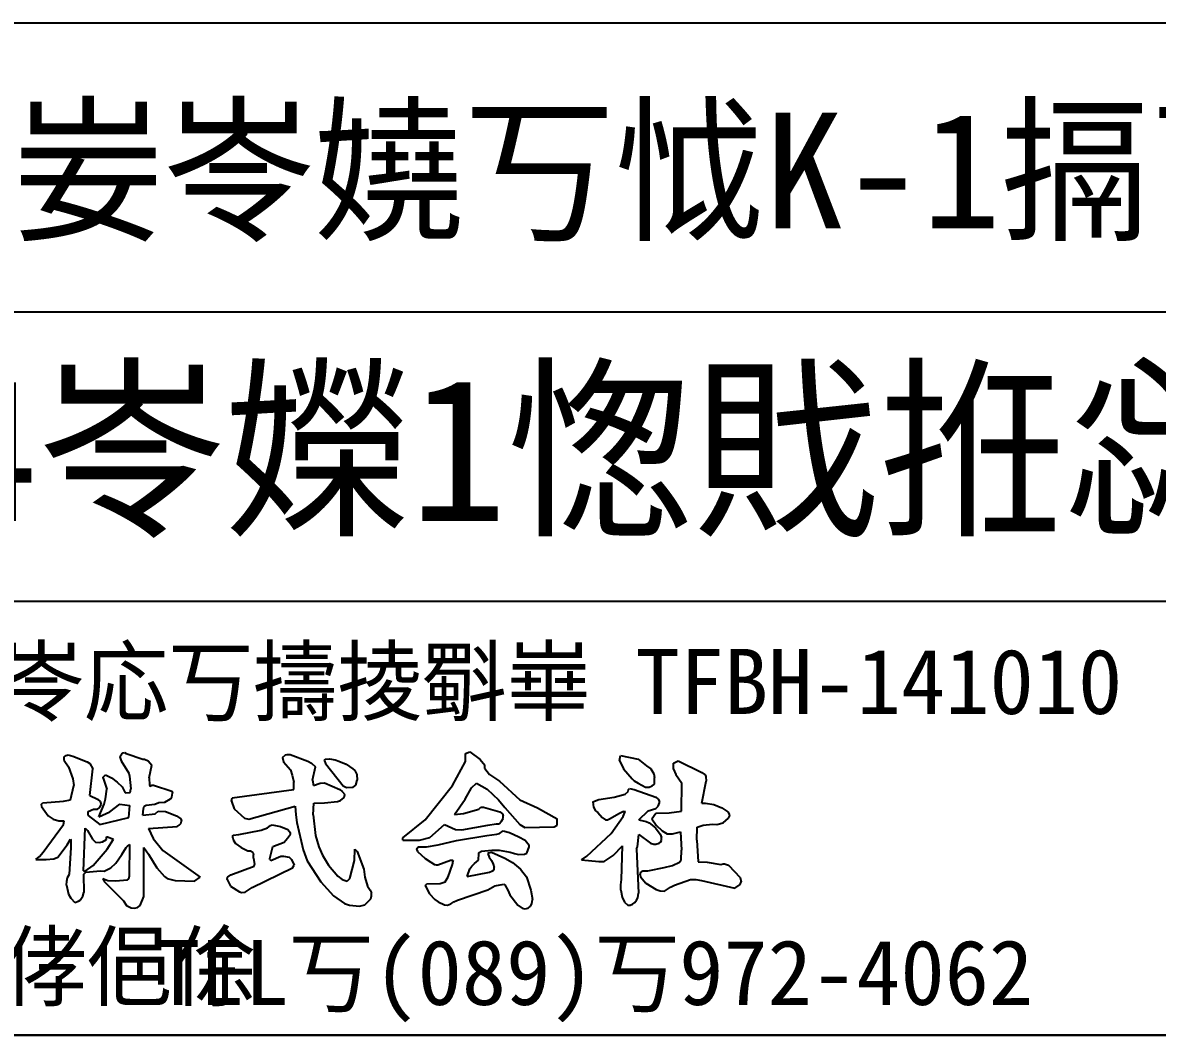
# Model space of a CAD drawing. Extents: x 72 to 24750, y 150 to 17460.
# Drawn here: x 21715 to 22907, y 450 to 1513 of the extents above; entities that cross this region are included whole.
import ezdxf

# ---------------------------------------------------------------- set-up
doc = ezdxf.new("R2010")
doc.units = 0
doc.header["$MEASUREMENT"] = 0
doc.layers.add('WHITE_SOLID', color=7, linetype='CONTINUOUS')
doc.layers.add('YELLOW_SOLID', color=2, linetype='CONTINUOUS')

msp = doc.modelspace()

# ---------------------------------------------------------------- linework, layer by layer
at = {"layer": 'WHITE_SOLID', "color": 7, "linetype": 'Continuous'}
for p, q in [((450, 1513.371558), (24749.64447, 1513.371558)), ((16913.010199, 1209.626016), (24749.64447, 1209.626016)), ((16913.010199, 905.880475), (24749.64447, 905.880475)), ((21758.849223, 742.386445), (21760.984934, 743.921492)), ((21758.849223, 738.737945), (21758.849223, 742.386445)), ((21760.984934, 743.921492), (21763.120645, 744.522156)), ((21763.120645, 744.522156), (21768.014988, 743.29857)), ((21768.014988, 743.29857), (21782.909333, 737.166745)), ((21817.314302, 742.364188), (21819.36103, 745.723485)), ((21817.314302, 742.364188), (21818.738109, 738.137258)), ((21819.36103, 745.723485), (21820.87382, 746.657867)), ((21820.87382, 746.657867), (21822.386609, 746.947071)), ((21822.386609, 746.947071), (21823.899422, 746.034946)), ((21823.899422, 746.034946), (21841.519025, 739.961531)), ((21841.519025, 739.961531), (21843.298784, 739.961531)), ((21843.298784, 739.961531), (21846.947284, 738.137258)), ((21988.171169, 741.674542), (21991.463717, 744.410917)), ((21988.171169, 741.674542), (21989.417011, 737.113916)), ((21991.463717, 744.410917), (21993.065512, 745.011581)), ((21993.065512, 745.011581), (21996.35806, 745.011581)), ((21996.35806, 745.011581), (22014.867554, 738.026041)), ((22032.22021, 738.337502), (22033.110079, 739.850292)), ((22033.110079, 739.850292), (22037.64847, 740.161752)), ((22037.64847, 740.161752), (22043.432681, 739.249627)), ((22043.432681, 739.249627), (22047.437156, 738.026041)), ((22180.385144, 737.380863), (22180.652114, 745.879215)), ((22180.652114, 745.879215), (22184.923535, 747.703466)), ((22184.923535, 747.703466), (22195.869059, 739.516574)), ((22195.869059, 739.516574), (22200.674397, 733.532141)), ((22342.343216, 738.604449), (22343.233107, 743.765761)), ((22343.233107, 743.765761), (22361.742601, 740.117261)), ((22361.742601, 740.117261), (22370.552391, 732.820238)), ((21758.849223, 738.737945), (21763.476597, 732.063843)), ((21763.476597, 732.063843), (21768.014988, 719.316326)), ((21782.909333, 737.166745), (21785.90156, 735.400883)), ((21785.90156, 735.400883), (21788.927139, 729.928132)), ((21785.90156, 701.6967), (21788.927139, 729.928132)), ((21818.738109, 738.137258), (21826.658031, 725.389741)), ((21846.947284, 738.137258), (21851.018484, 733.741407)), ((21848.193127, 720.517655), (21851.018484, 733.741407)), ((21989.417011, 737.113916), (21996.714012, 728.615564)), ((21996.714012, 728.615564), (21998.493771, 723.142791)), ((22014.867554, 738.026041), (22018.872006, 735.912565)), ((22018.872006, 735.912565), (22023.054446, 731.952604)), ((22019.761897, 717.981501), (22023.054446, 731.952604)), ((22032.22021, 738.337502), (22033.46603, 735.601104)), ((22033.46603, 735.601104), (22051.975524, 711.908063)), ((22047.437156, 738.026041), (22055.268096, 734.688979)), ((22055.268096, 734.688979), (22062.298127, 729.83915)), ((22062.298127, 729.83915), (22064.077886, 728.0149)), ((22064.077886, 728.0149), (22066.213597, 723.765712)), ((22166.681011, 712.175033), (22180.385144, 737.380863)), ((22200.674397, 730.350832), (22200.674397, 733.532141)), ((22200.674397, 730.350832), (22205.83571, 723.721221)), ((22342.343216, 738.604449), (22346.614638, 729.794659)), ((22346.614638, 729.794659), (22355.424451, 719.160596)), ((22370.552391, 732.820238), (22375.179765, 729.794659)), ((22375.179765, 729.794659), (22378.205366, 724.633346)), ((22399.117541, 735.868074), (22403.939554, 738.279798)), ((22399.117541, 729.483198), (22399.117541, 735.868074)), ((22399.117541, 729.483198), (22401.609203, 724.010425)), ((22403.939554, 738.279798), (22428.928487, 726.146136)), ((21768.014988, 719.316326), (21768.904856, 712.308506)), ((21799.872663, 721.118319), (21802.364326, 723.587748)), ((21799.872663, 719.91699), (21799.872663, 721.118319)), ((21799.872663, 719.91699), (21803.590691, 708.348545)), ((21802.364326, 723.587748), (21805.656874, 721.741241)), ((21805.656874, 721.741241), (21808.682476, 720.517655)), ((21808.682476, 720.517655), (21814.466687, 715.957029)), ((21814.466687, 715.957029), (21819.628, 710.795717)), ((21826.658031, 725.389741), (21827.547922, 722.030444)), ((21827.547922, 722.030444), (21828.793742, 708.682263)), ((21848.193127, 720.517655), (21848.460096, 712.619967)), ((21998.493771, 723.142791), (22000.006561, 715.868024)), ((22000.006561, 708.259563), (22000.006561, 715.868024)), ((22019.761897, 717.981501), (22020.651765, 712.219524)), ((22065.323728, 712.508728), (22066.836518, 717.981501)), ((22066.213597, 723.765712), (22066.836518, 717.981501)), ((22205.83571, 723.721221), (22216.247294, 716.713424)), ((22216.247294, 716.713424), (22237.56547, 697.290416)), ((22355.424451, 719.160596), (22357.560162, 717.336346)), ((22357.560162, 717.336346), (22361.742601, 714.599948)), ((22378.205366, 724.633346), (22379.095234, 720.673385)), ((22379.095234, 713.806716), (22379.095234, 720.673385)), ((22401.609203, 724.010425), (22407.927331, 714.911408)), ((22428.928487, 726.146136), (22432.221059, 723.40976)), ((22428.928487, 693.643282), (22433.466879, 717.024885)), ((22432.221059, 723.40976), (22432.843957, 721.896971)), ((22432.843957, 721.896971), (22433.466879, 717.024885)), ((21765.403748, 697.337686), (21768.904856, 712.308506)), ((21802.364326, 698.337404), (21803.590691, 708.348545)), ((21819.628, 710.795717), (21823.009531, 704.722302)), ((21823.009531, 704.722302), (21828.170843, 705.03374)), ((21828.170843, 705.03374), (21828.793742, 708.682263)), ((21848.460096, 712.619967), (21849.082995, 711.707842)), ((21849.082995, 711.707842), (21850.951759, 712.619967)), ((21850.951759, 712.619967), (21852.731518, 712.619967)), ((21852.731518, 712.619967), (21871.97515, 706.337287)), ((21871.86391, 700.161654), (21872.842783, 704.121615)), ((21871.97515, 706.337287), (21872.842783, 704.121615)), ((21935.312337, 699.44975), (22000.006561, 708.259563)), ((22020.651765, 712.219524), (22027.681819, 714.644439)), ((22027.681819, 714.644439), (22032.48718, 714.955899)), ((22032.48718, 714.955899), (22048.327024, 708.259563)), ((22048.327024, 708.259563), (22051.085656, 706.146109)), ((22051.085656, 706.146109), (22053.577319, 702.898029)), ((22051.975524, 711.908063), (22055.624047, 710.083813)), ((22055.624047, 710.083813), (22062.565096, 710.684478)), ((22062.565096, 710.684478), (22065.323728, 712.508728)), ((22138.238218, 676.229459), (22166.681011, 712.175033)), ((22180.029192, 697.89247), (22186.703294, 709.727861)), ((22186.703294, 709.727861), (22192.220536, 714.599948)), ((22192.220536, 714.599948), (22203.16606, 708.526533)), ((22203.16606, 708.526533), (22215.268421, 697.291805)), ((22348.394397, 703.053759), (22351.419999, 706.101595)), ((22351.419999, 706.101595), (22351.77595, 708.215072)), ((22351.77595, 708.215072), (22352.665818, 709.127197)), ((22352.665818, 709.127197), (22357.827131, 708.215072)), ((22357.827131, 708.215072), (22380.608047, 700.005923)), ((22361.742601, 714.599948), (22369.662523, 710.639987)), ((22369.662523, 710.639987), (22373.311023, 710.639987)), ((22373.311023, 710.639987), (22376.692577, 711.863572)), ((22376.692577, 711.863572), (22379.095234, 713.806716)), ((22407.382297, 685.501588), (22407.927331, 714.911408)), ((21734.555518, 692.263989), (21736.424259, 694.088239)), ((21734.555518, 692.263989), (21735.178417, 690.149829)), ((21736.424259, 694.088239), (21758.315284, 695.912489)), ((21758.315284, 695.912489), (21765.403748, 697.337686)), ((21785.90156, 701.6967), (21793.821482, 698.0482)), ((21793.821482, 698.0482), (21796.847084, 695.601028)), ((21795.334272, 679.583197), (21800.762554, 692.886887)), ((21796.224163, 689.238387), (21797.736952, 692.263989)), ((21796.847084, 695.601028), (21797.736952, 692.263989)), ((21800.762554, 692.886887), (21802.364326, 698.337404)), ((21806.902717, 684.677762), (21817.225319, 692.575427)), ((21817.225319, 692.575427), (21827.814891, 691.351864)), ((21843.031814, 690.751176), (21845.167525, 691.663302)), ((21845.167525, 691.663302), (21853.977338, 692.886887)), ((21853.977338, 692.886887), (21858.248759, 694.3997)), ((21858.248759, 694.3997), (21864.56691, 694.688903)), ((21864.56691, 694.688903), (21870.707073, 698.337404)), ((21870.707073, 698.337404), (21871.86391, 700.161654)), ((21934.689416, 695.80125), (21935.312337, 699.44975)), ((21934.689416, 695.80125), (21937.448048, 687.903562)), ((22020.295814, 681.49643), (22021.007717, 693.687796)), ((22021.007717, 693.687796), (22032.22021, 693.977)), ((22032.22021, 693.977), (22046.191313, 695.512046)), ((22046.191313, 695.512046), (22049.216915, 696.424171)), ((22049.216915, 696.424171), (22053.132385, 699.761211)), ((22053.132385, 699.761211), (22053.577319, 702.898029)), ((22169.083669, 681.785656), (22180.029192, 697.89247)), ((22215.268421, 697.291805), (22221.942523, 689.082657)), ((22237.56547, 697.290416), (22256.291861, 688.771196)), ((22314.401011, 695.156094), (22320.652413, 697.645661)), ((22314.401011, 695.156094), (22315.023909, 689.683321)), ((22320.652413, 697.645661), (22336.559005, 700.005923)), ((22336.559005, 700.005923), (22348.394397, 703.053759)), ((22380.608047, 700.005923), (22383.010704, 697.89247)), ((22383.010704, 697.89247), (22384.256547, 695.467555)), ((22383.010704, 690.595446), (22384.256547, 694.243969)), ((22384.256547, 694.243969), (22384.256547, 695.467555)), ((22428.928487, 693.643282), (22432.57701, 693.932509)), ((22432.57701, 693.932509), (22441.386801, 692.419719)), ((22441.386801, 692.419719), (22449.840662, 688.771196)), ((21735.178417, 690.149829), (21742.208471, 680.428574)), ((21742.208471, 680.428574), (21747.369783, 677.069278)), ((21784.121801, 684.989222), (21789.550061, 687.414137)), ((21784.121801, 680.646884), (21784.121801, 684.989222)), ((21784.121801, 680.646884), (21796.224163, 671.307323)), ((21789.550061, 687.414137), (21793.99947, 687.414137)), ((21793.99947, 687.414137), (21796.224163, 689.238387)), ((21795.334272, 679.583197), (21806.902717, 684.677762)), ((21826.925, 678.604324), (21827.814891, 691.351864)), ((21841.519025, 681.029261), (21842.141946, 687.703341)), ((21841.519025, 681.029261), (21854.600259, 682.542051)), ((21842.141946, 687.703341), (21843.031814, 690.751176)), ((21854.600259, 682.542051), (21857.625838, 685.278426)), ((21857.625838, 685.278426), (21865.189831, 684.989222)), ((21865.189831, 684.989222), (21876.758253, 680.428574)), ((21876.758253, 680.428574), (21881.296645, 677.380738)), ((21937.448048, 687.903562), (21948.393549, 678.181647)), ((21952.812363, 676.946238), (22001.519373, 690.773433)), ((22001.519373, 690.773433), (22002.142271, 681.540921)), ((22002.142271, 681.540921), (22003.388114, 673.331795)), ((22020.295814, 681.49643), (22023.054446, 659.961357)), ((22169.083669, 681.785656), (22178.249433, 683.009242)), ((22178.249433, 683.009242), (22194.356247, 687.569867)), ((22194.356247, 687.569867), (22196.758927, 689.683321)), ((22196.758927, 689.683321), (22199.517559, 689.683321)), ((22199.517559, 689.683321), (22216.514264, 684.522031)), ((22216.514264, 684.522031), (22219.272873, 682.697781)), ((22219.272873, 682.697781), (22220.162764, 680.272844)), ((22219.895795, 677.536469), (22220.162764, 680.272844)), ((22221.942523, 689.082657), (22237.515421, 671.463054)), ((22256.291861, 688.771196), (22276.931507, 677.425936)), ((22315.023909, 689.683321), (22317.070638, 685.745617)), ((22317.070638, 685.745617), (22319.562301, 683.921367)), ((22319.562301, 683.921367), (22324.100692, 678.760054)), ((22332.643535, 677.536469), (22341.453348, 683.009242)), ((22333.533403, 662.052576), (22346.091839, 679.672886)), ((22341.453348, 683.009242), (22346.614638, 685.434156)), ((22346.091839, 679.672886), (22348.127427, 685.122696)), ((22346.614638, 685.434156), (22348.127427, 685.122696)), ((22362.524009, 676.276046), (22372.421155, 685.745617)), ((22372.421155, 685.745617), (22380.608047, 688.170532)), ((22376.10303, 677.469037), (22380.341077, 683.298446)), ((22380.341077, 683.298446), (22394.31218, 683.609906)), ((22380.608047, 688.170532), (22383.010704, 690.595446)), ((22394.31218, 683.609906), (22407.382297, 685.501588)), ((22449.840662, 688.771196), (22456.247794, 684.522031)), ((22456.247794, 684.522031), (22457.493637, 682.38632)), ((22456.870716, 678.137133), (22457.760584, 680.272844)), ((22457.493637, 682.38632), (22457.760584, 680.272844)), ((21736.691229, 642.141509), (21758.020522, 671.469296)), ((21747.369783, 677.069278), (21753.420964, 675.267284)), ((21753.420964, 675.267284), (21758.849223, 675.267284)), ((21758.020522, 671.469296), (21758.849223, 675.267284)), ((21779.227458, 622.697656), (21781.0962, 667.6588)), ((21781.0962, 667.6588), (21783.49888, 664.922425)), ((21796.224163, 671.307323), (21826.925, 678.604324)), ((21847.570205, 667.058136), (21877.648144, 669.171612)), ((21877.648144, 669.171612), (21879.783855, 670.706659)), ((21879.783855, 670.706659), (21881.652596, 672.820113)), ((21881.296645, 677.380738), (21882.186513, 675.267284)), ((21881.652596, 672.820113), (21882.186513, 675.267284)), ((21948.393549, 678.181647), (21952.812363, 676.946238)), ((21965.657223, 665.434107), (21972.331325, 667.859044)), ((21972.331325, 667.859044), (21975.712856, 670.283959)), ((21975.712856, 670.283959), (21977.225645, 670.90688)), ((21977.225645, 670.90688), (21986.302427, 669.371834)), ((21986.302427, 669.371834), (21993.95538, 666.034772)), ((22003.388114, 673.331795), (22009.839738, 644.623445)), ((22114.712047, 657.277104), (22138.238218, 676.229459)), ((22143.129782, 657.557993), (22158.49412, 671.463054)), ((22158.49412, 671.463054), (22170.062542, 665.99028)), ((22176.736644, 665.67882), (22203.788981, 670.550929)), ((22203.788981, 670.550929), (22212.865741, 672.063718)), ((22212.865741, 672.063718), (22215.80236, 672.063718)), ((22215.80236, 672.063718), (22218.294023, 674.800093)), ((22218.294023, 674.800093), (22219.895795, 677.536469)), ((22237.515421, 671.463054), (22242.94368, 668.125991)), ((22242.94368, 668.125991), (22273.555535, 668.815661)), ((22273.555535, 668.815661), (22276.670119, 670.550929)), ((22276.670119, 670.550929), (22276.931507, 677.425936)), ((22324.100692, 678.760054), (22327.482223, 676.312883)), ((22327.482223, 676.312883), (22329.528951, 676.312883)), ((22329.528951, 676.312883), (22332.643535, 677.536469)), ((22362.524009, 676.276046), (22370.285444, 674.488633)), ((22370.285444, 674.488633), (22373.311023, 672.975843)), ((22373.311023, 672.975843), (22379.985125, 667.814531)), ((22376.10303, 677.469037), (22380.874993, 670.550929)), ((22379.985125, 667.814531), (22384.879468, 661.140451)), ((22380.874993, 670.550929), (22387.015179, 664.766695)), ((22423.411246, 654.755553), (22424.034167, 668.726656)), ((22424.034167, 668.726656), (22430.085348, 670.550929)), ((22430.085348, 670.550929), (22439.874011, 671.774514)), ((22439.874011, 671.774514), (22444.412402, 671.463054)), ((22444.412402, 671.463054), (22451.086504, 672.975843)), ((22451.086504, 672.975843), (22456.870716, 678.137133)), ((21761.963807, 650.039197), (21765.523325, 656.112635)), ((21765.523325, 656.112635), (21766.146224, 655.200487)), ((21783.49888, 664.922425), (21788.660193, 655.823408)), ((21788.660193, 655.823408), (21791.952741, 652.775572)), ((21798.982795, 653.087033), (21803.254217, 655.756683)), ((21803.254217, 655.756683), (21803.254217, 658.248346)), ((21803.254217, 658.248346), (21804.411054, 658.248346)), ((21803.877115, 645.478572), (21810.818187, 655.823408)), ((21804.411054, 658.248346), (21810.818187, 655.823408)), ((21847.570205, 667.058136), (21852.464548, 656.824538)), ((21852.464548, 656.824538), (21862.47569, 644.140261)), ((21935.935235, 659.360692), (21936.558157, 660.272817)), ((21935.935235, 657.224981), (21935.935235, 659.360692)), ((21935.935235, 657.224981), (21936.558157, 655.111505)), ((21936.558157, 660.272817), (21942.253386, 660.873482)), ((21942.253386, 660.873482), (21965.657223, 665.434107)), ((21989.950928, 652.664333), (21993.599428, 656.913521)), ((21993.599428, 656.913521), (21996.714012, 661.184942)), ((21993.95538, 666.034772), (21996.714012, 662.697732)), ((21996.714012, 661.184942), (21996.714012, 662.697732)), ((22023.054446, 659.961357), (22026.435999, 647.814504)), ((22114.712047, 654.755553), (22114.712047, 657.277104)), ((22132.092496, 654.755553), (22143.129782, 657.557993)), ((22170.062542, 665.99028), (22176.736644, 665.67882)), ((22170.952433, 654.444092), (22202.810108, 659.916866)), ((22202.810108, 659.916866), (22213.488662, 661.140451)), ((22213.488662, 661.140451), (22216.247294, 662.052576)), ((22216.247294, 662.052576), (22220.162764, 664.766695)), ((22220.162764, 664.766695), (22226.836866, 662.964701)), ((22226.836866, 662.964701), (22236.536547, 658.404053)), ((22236.536547, 658.404053), (22243.210649, 655.044779)), ((22307.993878, 638.048075), (22333.533403, 662.052576)), ((22361.11968, 647.770013), (22362.426689, 660.78172)), ((22362.426689, 660.78172), (22374.823813, 651.707717)), ((22384.879468, 661.140451), (22386.392258, 657.781155)), ((22386.392258, 654.444092), (22386.392258, 657.781155)), ((22387.015179, 664.766695), (22392.443439, 661.741116)), ((22392.443439, 661.741116), (22397.96068, 661.741116)), ((22397.96068, 661.741116), (22406.414541, 663.565366)), ((22406.414541, 663.565366), (22407.304432, 644.432951)), ((21752.175121, 636.98022), (21761.963807, 650.039197)), ((21764.366465, 619.360594), (21766.146224, 646.702158)), ((21766.146224, 646.702158), (21766.146224, 655.200487)), ((21789.283091, 628.170407), (21803.877115, 645.478572)), ((21791.952741, 652.775572), (21795.601242, 652.464112)), ((21795.601242, 652.464112), (21798.982795, 653.087033)), ((21819.36103, 640.028055), (21824.166368, 647.302822)), ((21824.166368, 647.302822), (21825.270377, 648.685601)), ((21825.270377, 648.685601), (21827.800972, 650.305461)), ((21827.547922, 617.536344), (21827.800972, 650.305461)), ((21842.408915, 647.302822), (21847.303236, 640.317259)), ((21842.408915, 595.667553), (21842.408915, 647.302822)), ((21862.47569, 644.140261), (21901.67488, 616.023554)), ((21936.558157, 655.111505), (21938.960837, 651.463004)), ((21938.960837, 651.463004), (21944.745048, 647.21384)), ((21944.745048, 647.21384), (21951.68612, 643.565317)), ((21951.68612, 643.565317), (21954.711699, 643.854543)), ((21954.711699, 643.854543), (21957.203362, 642.341731)), ((21974.822987, 635.667652), (21978.140549, 648.114141)), ((21978.140549, 648.114141), (21989.950928, 652.664333)), ((22009.839738, 644.623445), (22014.138975, 633.275405)), ((22026.435999, 647.814504), (22030.351469, 639.293895)), ((22063.810939, 633.531941), (22064.166891, 645.322841)), ((22064.166891, 645.322841), (22066.647414, 642.961873)), ((22114.712047, 654.755553), (22132.092496, 654.755553)), ((22129.039102, 645.345076), (22130.818861, 648.059217)), ((22129.039102, 645.345076), (22130.19594, 642.897904)), ((22130.818861, 648.059217), (22139.628674, 648.059217)), ((22139.628674, 648.059217), (22151.820017, 649.883467)), ((22151.820017, 649.883467), (22170.952433, 654.444092)), ((22197.381849, 643.209365), (22208.327372, 644.432951)), ((22208.327372, 644.432951), (22215.891343, 644.432951)), ((22215.891343, 644.432951), (22227.459765, 642.29724)), ((22243.210649, 655.044779), (22247.215102, 649.593557)), ((22244.812421, 641.407372), (22247.215102, 647.770696)), ((22247.215102, 647.770696), (22247.215102, 649.593557)), ((22335.741421, 638.75442), (22345.368818, 648.971342)), ((22344.478927, 613.442909), (22345.368818, 648.971342)), ((22360.229789, 645.94574), (22361.11968, 647.770013)), ((22360.229789, 645.94574), (22362.3655, 599.160346)), ((22374.823813, 651.707717), (22378.472336, 650.795592)), ((22378.472336, 650.795592), (22380.341077, 650.795592)), ((22380.341077, 650.795592), (22383.989577, 651.707717)), ((22383.989577, 651.707717), (22385.502367, 652.931303)), ((22385.502367, 652.931303), (22386.392258, 654.444092)), ((22407.037463, 634.399575), (22407.304432, 644.432951)), ((22423.411246, 654.755553), (22424.924035, 632.263864)), ((21729.127236, 634.555282), (21733.042706, 637.892345)), ((21729.127236, 634.555282), (21739.836385, 634.555282)), ((21733.042706, 637.892345), (21736.691229, 642.141509)), ((21739.836385, 634.555282), (21747.903699, 635.155969)), ((21747.903699, 635.155969), (21752.175121, 636.98022)), ((21813.220867, 630.906782), (21819.36103, 640.028055)), ((21847.303236, 640.317259), (21856.113049, 625.745492)), ((21957.203362, 642.341731), (21957.826283, 639.605356)), ((21957.826283, 635.956855), (21957.826283, 639.605356)), ((21957.826283, 635.956855), (21958.716151, 629.282753)), ((21974.822987, 634.444066), (21974.822987, 635.667652)), ((21974.822987, 634.444066), (21975.979825, 633.531941)), ((21975.979825, 633.531941), (21986.658379, 638.092566)), ((21986.658379, 638.092566), (21989.417011, 638.092566)), ((21989.417011, 638.092566), (21995.11224, 637.180441)), ((21995.11224, 637.180441), (21997.603903, 634.755526)), ((21997.603903, 634.755526), (22000.629482, 628.682089)), ((22014.138975, 633.275405), (22028.57171, 611.062463)), ((22030.351469, 639.293895), (22036.616768, 628.595886)), ((22058.966646, 614.740875), (22063.810939, 633.531941)), ((22066.647414, 642.961873), (22073.699724, 624.348088)), ((22130.19594, 642.897904), (22138.115862, 635.623138)), ((22138.115862, 635.623138), (22143.900095, 631.663177)), ((22151.464066, 628.926801), (22164.901252, 633.798887)), ((22164.901252, 633.798887), (22167.036963, 634.088114)), ((22166.681011, 629.527466), (22167.570879, 633.175989)), ((22167.036963, 634.088114), (22167.570879, 633.175989)), ((22189.817878, 630.439591), (22193.989178, 633.775947)), ((22193.989178, 633.775947), (22194.623216, 640.78445)), ((22194.623216, 640.78445), (22194.979168, 641.985779)), ((22194.979168, 641.985779), (22197.381849, 643.209365)), ((22204.055951, 640.78445), (22204.945819, 641.696575)), ((22204.055951, 640.78445), (22205.301771, 637.13595)), ((22204.945819, 641.696575), (22207.704451, 642.29724)), ((22205.301771, 637.13595), (22207.704451, 633.487427)), ((22207.704451, 642.29724), (22221.675554, 635.912364)), ((22207.704451, 633.487427), (22209.48421, 629.838926)), ((22221.675554, 635.912364), (22229.862445, 631.351716)), ((22227.459765, 642.29724), (22231.998156, 640.78445)), ((22231.998156, 640.78445), (22236.269578, 639.872325)), ((22236.269578, 639.872325), (22242.320759, 640.161529)), ((22242.320759, 640.161529), (22244.812421, 641.407372)), ((22302.209644, 634.399575), (22307.993878, 638.048075)), ((22302.209644, 634.399575), (22320.452191, 632.575302)), ((22320.452191, 632.575302), (22326.108488, 632.575302)), ((22326.108488, 632.575302), (22335.741421, 638.75442)), ((22405.168721, 631.663177), (22407.037463, 634.399575)), ((22424.924035, 632.263864), (22434.356769, 631.663177)), ((21779.227458, 622.697656), (21779.85038, 622.096969)), ((21779.238575, 618.871852), (21781.61622, 621.46432)), ((21779.85038, 622.096969), (21781.0962, 622.40843)), ((21781.0962, 622.40843), (21789.283091, 628.170407)), ((21781.61622, 621.46432), (21797.203036, 622.697656)), ((21797.203036, 622.697656), (21800.762554, 622.40843)), ((21800.762554, 622.40843), (21808.059555, 626.034696)), ((21808.059555, 626.034696), (21813.220867, 630.906782)), ((21856.113049, 625.745492), (21864.29994, 616.624219)), ((21934.066494, 618.64869), (21958.360199, 627.458503)), ((21956.224488, 605.278252), (21998.771858, 625.963095)), ((21958.360199, 627.458503), (21958.716151, 629.282753)), ((21998.771858, 625.963095), (22000.629482, 628.682089)), ((22036.616768, 628.595886), (22046.458283, 617.135901)), ((22073.699724, 624.348088), (22074.75644, 616.223776)), ((22143.900095, 631.663177), (22147.815565, 629.527466)), ((22147.815565, 629.527466), (22149.684307, 628.926801)), ((22149.684307, 628.926801), (22151.464066, 628.926801)), ((22162.14262, 616.468488), (22166.681011, 629.527466)), ((22182.164903, 616.779949), (22184.923535, 624.677637)), ((22182.164903, 616.779949), (22205.56874, 621.340574)), ((22184.923535, 624.677637), (22187.059246, 627.725473)), ((22187.059246, 627.725473), (22189.817878, 630.439591)), ((22205.56874, 621.340574), (22208.950271, 622.541926)), ((22208.950271, 622.541926), (22210.463083, 623.765512)), ((22209.48421, 629.838926), (22210.463083, 626.190426)), ((22210.463083, 623.765512), (22210.463083, 626.190426)), ((22229.862445, 631.351716), (22238.405289, 624.366176)), ((22238.405289, 624.366176), (22244.723439, 616.468488)), ((22363.878312, 618.604199), (22364.76818, 621.629801)), ((22364.76818, 621.629801), (22366.903891, 622.853387)), ((22366.903891, 622.853387), (22372.065203, 622.853387)), ((22372.065203, 622.853387), (22389.15089, 626.190426)), ((22389.15089, 626.190426), (22397.96068, 628.326137)), ((22397.96068, 628.326137), (22405.168721, 631.663177)), ((22434.356769, 631.663177), (22448.683824, 629.238262)), ((22448.683824, 629.238262), (22451.353451, 630.150387)), ((22451.353451, 630.150387), (22452.599294, 630.150387)), ((22452.599294, 630.150387), (22456.837341, 628.748837)), ((22456.837341, 628.748837), (22468.973077, 615.867824)), ((21761.340886, 607.814406), (21761.607855, 611.774367)), ((21761.607855, 611.774367), (21762.497724, 615.712093)), ((21762.497724, 615.712093), (21764.366465, 619.360594)), ((21779.238575, 618.871852), (21779.58341, 599.916741)), ((21799.427729, 614.599747), (21800.940519, 611.596402)), ((21799.427729, 614.599747), (21804.767006, 612.686514)), ((21800.940519, 611.596402), (21821.329894, 591.243887)), ((21804.767006, 612.686514), (21812.742536, 612.204721)), ((21812.742536, 612.204721), (21825.412211, 613.287179)), ((21825.412211, 613.287179), (21826.925, 614.199304)), ((21826.925, 614.199304), (21827.547922, 617.536344)), ((21864.29994, 616.624219), (21867.058572, 614.799968)), ((21867.058572, 614.799968), (21875.512433, 612.686514)), ((21875.512433, 612.686514), (21895.868412, 611.697208)), ((21895.868412, 611.697208), (21901.67488, 616.023554)), ((21929.989735, 613.771046), (21930.362363, 616.005466)), ((21929.989735, 613.771046), (21933.585407, 606.611687)), ((21930.362363, 616.005466), (21934.066494, 618.64869)), ((22028.57171, 611.062463), (22041.919892, 596.468439)), ((22046.458283, 617.135901), (22051.085656, 613.4874)), ((22051.085656, 613.4874), (22056.068982, 611.818881)), ((22056.068982, 611.818881), (22058.966646, 614.740875)), ((22074.75644, 616.223776), (22077.601275, 606.510882)), ((22138.471813, 606.457346), (22138.738783, 607.970136)), ((22138.738783, 607.970136), (22139.984626, 609.193722)), ((22139.984626, 609.193722), (22153.955728, 609.482948)), ((22153.955728, 609.482948), (22159.117018, 610.995738)), ((22159.117018, 610.995738), (22162.14262, 616.468488)), ((22211.40578, 606.839724), (22220.785686, 608.882261)), ((22220.785686, 608.882261), (22221.942523, 607.970136)), ((22221.942523, 607.970136), (22225.057107, 602.497385)), ((22244.723439, 616.468488), (22248.994861, 602.497385)), ((22343.589059, 607.970136), (22344.478927, 613.442909)), ((22343.589059, 602.497385), (22343.589059, 607.970136)), ((22363.878312, 618.604199), (22364.50121, 616.468488)), ((22364.50121, 616.468488), (22369.929492, 609.794386)), ((22369.929492, 609.794386), (22380.874993, 603.09805)), ((22400.007409, 607.658675), (22416.737144, 613.442909)), ((22416.737144, 613.442909), (22422.521355, 613.442909)), ((22422.521355, 613.442909), (22428.305589, 612.530784)), ((22428.305589, 612.530784), (22463.436358, 604.42522)), ((22463.436358, 604.42522), (22468.973077, 608.281597)), ((22468.973077, 615.867824), (22469.95195, 611.307198)), ((22468.973077, 608.281597), (22469.95195, 611.307198)), ((21761.340886, 607.814406), (21763.476597, 598.09249)), ((21763.476597, 598.09249), (21765.879277, 594.154764)), ((21778.33759, 595.979014), (21779.58341, 599.916741)), ((21933.585407, 606.611687), (21943.232259, 600.717626)), ((21943.232259, 600.717626), (21945.012018, 600.116962)), ((21945.012018, 600.116962), (21949.01647, 600.428423)), ((21949.01647, 600.428423), (21956.224488, 605.278252)), ((22041.919892, 596.468439), (22053.399332, 588.392787)), ((22077.601275, 606.510882), (22080.184722, 602.541877)), ((22080.184722, 602.541877), (22081.697512, 599.516298)), ((22081.163572, 593.44286), (22081.697512, 596.468439)), ((22081.697512, 596.468439), (22081.697512, 599.516298)), ((22138.471813, 606.457346), (22142.654253, 598.559659)), ((22142.654253, 598.559659), (22148.438464, 592.486244)), ((22172.251082, 591.779192), (22204.055951, 602.808846)), ((22204.055951, 602.808846), (22211.40578, 606.839724)), ((22225.057107, 602.497385), (22227.103813, 597.336073)), ((22227.103813, 597.336073), (22235.646656, 586.702033)), ((22248.994861, 602.497385), (22250.863602, 592.775447)), ((22343.589059, 602.497385), (22345.101848, 594.911158)), ((22361.475631, 594.288237), (22362.3655, 599.160346)), ((22380.874993, 603.09805), (22385.146415, 601.58526)), ((22385.146415, 601.58526), (22389.417837, 601.296057)), ((22389.417837, 601.296057), (22395.824969, 605.545221)), ((22395.824969, 605.545221), (22400.007409, 607.658675)), ((21765.879277, 594.154764), (21770.150699, 589.282677)), ((21770.150699, 589.282677), (21774.066169, 590.795467)), ((21774.066169, 590.795467), (21775.578958, 592.019053)), ((21775.578958, 592.019053), (21778.33759, 595.979014)), ((21821.329894, 591.243887), (21824.52232, 586.257076)), ((21824.52232, 586.257076), (21829.327681, 583.809904)), ((21832.709212, 583.520701), (21835.734813, 584.121365)), ((21835.734813, 584.121365), (21838.760392, 586.257076)), ((21838.760392, 586.257076), (21842.408915, 595.667553)), ((22053.399332, 588.392787), (22058.649626, 586.746524)), ((22058.649626, 586.746524), (22069.061211, 585.433933)), ((22069.061211, 585.433933), (22074.75644, 587.057984)), ((22074.75644, 587.057984), (22081.163572, 593.44286)), ((22148.438464, 592.486244), (22151.820017, 590.039072)), ((22151.820017, 590.039072), (22158.49412, 587.01347)), ((22158.49412, 587.01347), (22161.519698, 586.702033)), ((22161.519698, 586.702033), (22165.168199, 587.925596)), ((22165.168199, 587.925596), (22168.193801, 590.039072)), ((22168.193801, 590.039072), (22171.219379, 591.574119)), ((22171.219379, 591.574119), (22172.251082, 591.779192)), ((22235.646656, 586.702033), (22240.185048, 583.36497)), ((22246.236228, 583.36497), (22248.727891, 585.478447)), ((22248.727891, 585.478447), (22250.240681, 587.925596)), ((22250.240681, 587.925596), (22250.863602, 592.775447)), ((22345.101848, 594.911158), (22347.504529, 589.749869)), ((22347.504529, 589.749869), (22351.153029, 586.702033)), ((22351.153029, 586.702033), (22353.555709, 586.702033)), ((22353.555709, 586.702033), (22355.958367, 587.614158)), ((22355.958367, 587.614158), (22358.45003, 589.438408)), ((22358.45003, 589.438408), (22360.229789, 591.863322)), ((22360.229789, 591.863322), (22361.475631, 594.288237)), ((21829.327681, 583.809904), (21832.709212, 583.520701)), ((22240.185048, 583.36497), (22242.67671, 582.764306)), ((22242.67671, 582.764306), (22246.236228, 583.36497)), ((450, 450.262163), (24749.64447, 450.262163)), ((450.001154, 450), (24749.64447, 450))]:
    msp.add_line(p, q, dxfattribs=at)
at = {"layer": 'WHITE_SOLID', "color": 5, "linetype": 'Continuous'}
for p, q in [((450.001154, 450.249679), (24749.64447, 450.249679)), ((24749.64447, 450), (450.001154, 450))]:
    msp.add_line(p, q, dxfattribs=at)

# ---------------------------------------------------------------- texts
at = {"layer": 'WHITE_SOLID', "color": 7, "linetype": 'Continuous'}
for s, height, p in [('擔垷壔妛岺嬈丂怴K-1搹丂怴抸岺帠', 121.498215, (21231.368427, 1297.363422)), ('崙搚岎捠戝恇擣掕岺応丂擣掕斣崋 TFBH-141010', 68.342751, (20979.910321, 787.428636)), ('徏嶳巗撿媑揷挰俀侾俋俆', 68.342751, (20983.56359, 487.895362)), ('TEL丂(089)丂972-4062', 68.342751, (21855.341239, 481.897937))]:
    msp.add_text(s, height=height, dxfattribs=at).set_placement(p)
at = {"layer": 'YELLOW_SOLID', "color": 7, "linetype": 'Continuous'}
msp.add_text('嶰塰4岺嬫1愡戝拰惢昳恾', height=150, dxfattribs=at).set_placement((21240, 990))

doc.saveas('drawing.dxf')
